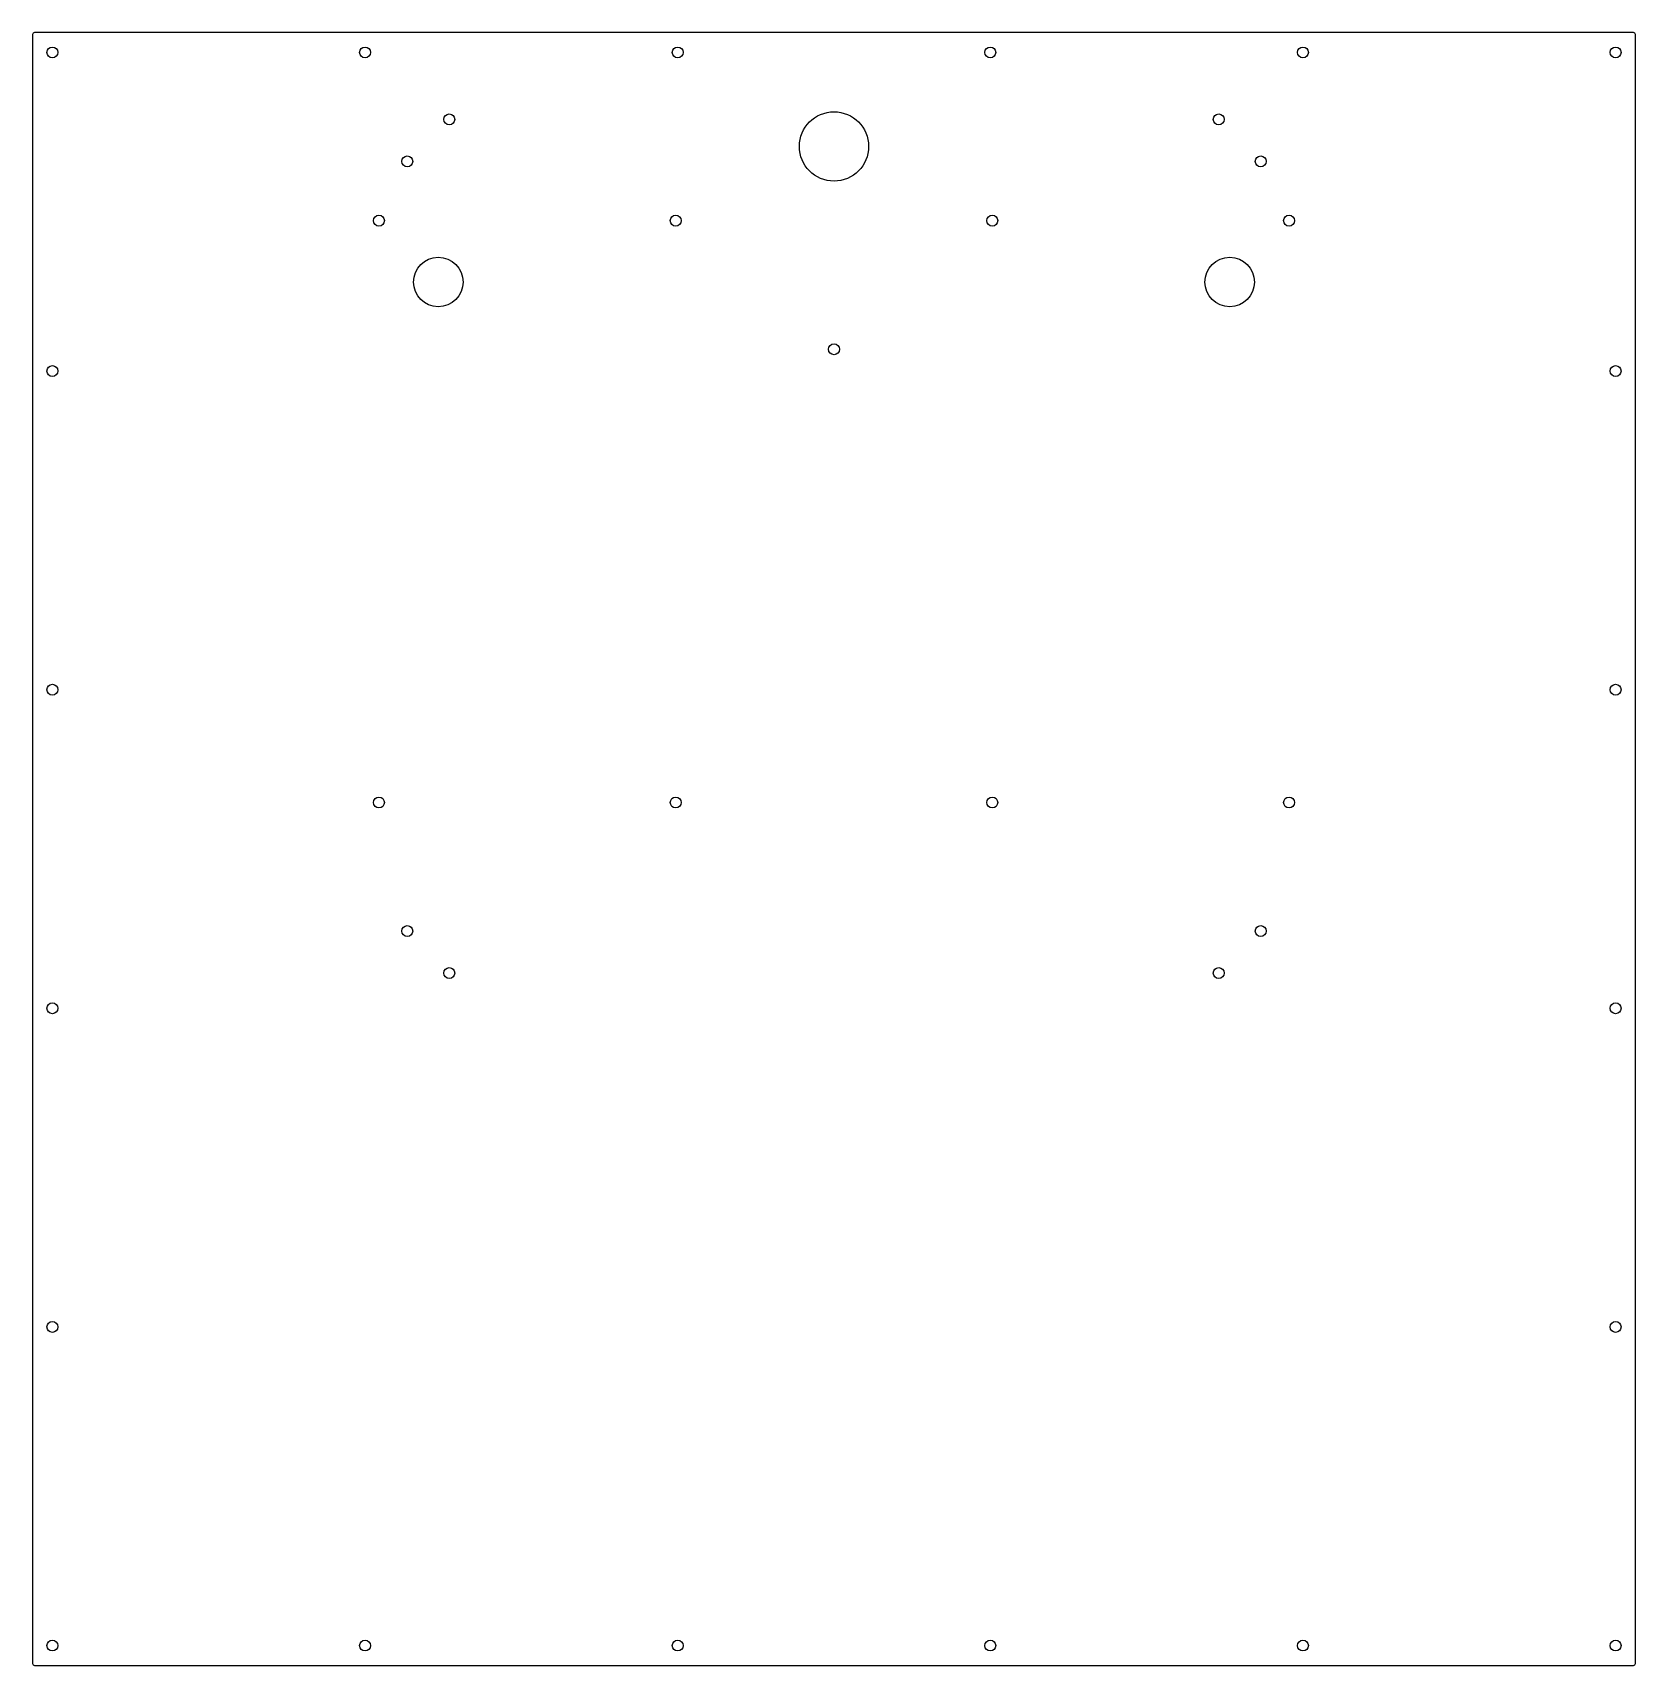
# Model space of a CAD drawing. Header units: millimetres. Extents: x -405 to 405, y -412 to 412.
import ezdxf

# ---------------------------------------------------------------- set-up
doc = ezdxf.new("R2010")
doc.units = ezdxf.units.MM

msp = doc.modelspace()

# ---------------------------------------------------------------- linework, layer by layer
at = {"color": 7, "linetype": 'Continuous', "lineweight": 25}
for p, q in [((404, 412.5), (-404, 412.5)), ((-405, 411.5), (-405, -411.5)), ((405, -411.5), (405, 411.5)), ((-404, -412.5), (404, -412.5))]:
    msp.add_line(p, q, dxfattribs=at)
for centre, radius in [((-395, 402.5), 2.75), ((-237, 402.5), 2.75), ((-79, 402.5), 2.75), ((79, 402.5), 2.75), ((237, 402.5), 2.75), ((395, 402.5), 2.75), ((-194.46, 368.68), 2.75), ((0, 355), 17.5), ((194.46, 368.68), 2.75), ((-215.68, 347.46), 2.75), ((215.68, 347.46), 2.75), ((-230, 317.5), 2.75), ((-80, 317.5), 2.75), ((80, 317.5), 2.75), ((230, 317.5), 2.75), ((-200, 286.5), 12.5), ((200, 286.5), 12.5), ((0, 252.5), 2.75), ((-395, 241.5), 2.75), ((395, 241.5), 2.75), ((-395, 80.5), 2.75), ((395, 80.5), 2.75), ((-230, 23.5), 2.75), ((-80, 23.5), 2.75), ((80, 23.5), 2.75), ((230, 23.5), 2.75), ((-215.68, -41.46), 2.75), ((215.68, -41.46), 2.75), ((-194.46, -62.68), 2.75), ((194.46, -62.68), 2.75), ((-395, -80.5), 2.75), ((395, -80.5), 2.75), ((-395, -241.5), 2.75), ((395, -241.5), 2.75), ((-395, -402.5), 2.75), ((-237, -402.5), 2.75), ((-79, -402.5), 2.75), ((79, -402.5), 2.75), ((237, -402.5), 2.75), ((395, -402.5), 2.75)]:
    msp.add_circle(centre, radius, dxfattribs=at)
for centre, start, end in [((-404, 411.5), 90, 180), ((404, 411.5), 0, 90), ((-404, -411.5), 180, 270), ((404, -411.5), 270, 0)]:
    msp.add_arc(centre, 1, start, end, dxfattribs=at)

doc.saveas('drawing.dxf')
